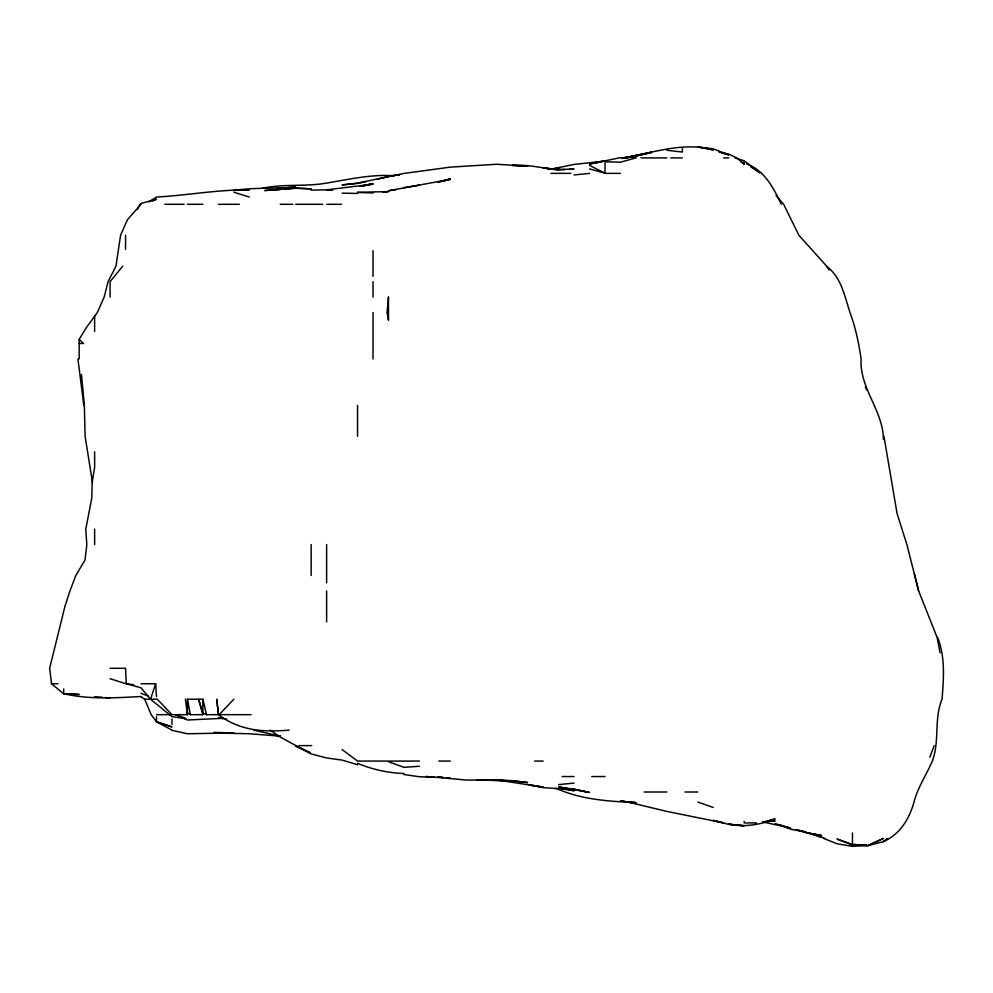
<?xml version="1.0" encoding="UTF-8"?>
<svg xmlns="http://www.w3.org/2000/svg" width="993" height="993" viewBox="0 0 993 993"><rect width="100%" height="100%" fill="white"/><g stroke="black" fill="none" stroke-linecap="round" stroke-linejoin="round"><path stroke-width="1.49" d="M141.031 683.743L155.653 683.743L150.526 699.209L171.963 716.648L186.026 718.659M929.808 757.2L934.239 745.606M137.419 209.449L140.001 204.297M79.167 358.957L79.167 339.37L86.093 328.025L97.314 312.559L104.153 297.093L108.076 281.627L115.982 266.161L120.587 235.229L127.414 219.763L141.031 204.297M122.722 266.161L110.099 281.627L110.099 297.093M289.149 730.14C262.897 732.288 240.107 730.798 218.361 714.675L216.772 699.209L218.361 713.582L219.18 714.675L233.827 699.209M149.012 201.864L156.497 197.024C187.503 195.373 218.137 189.489 249.293 189.874L241.56 190.147M866.392 845.242L854.017 844.546L867.944 845.614L883.41 838.402L867.944 845.589L852.478 845.055L837.012 839.023L851.075 843.963M152.289 201.132L156.497 199.221L141.031 203.478M443.325 181.16L450.35 178.777L437.702 182.203M635.954 157.899L620.488 162.194L605.022 161.785L605.022 173.216L589.557 168.884M867.944 845.589L883.41 841.679L887.866 838.402L883.41 841.605C900.328 834.244 909.973 817.971 914.342 800.706C918.302 786.655 926.606 774.403 932.34 761.072C939.85 741.15 933.755 719.155 942.034 699.209C943.685 678.616 945.423 656.944 937.566 637.345M377.241 179.237L388.486 176.555M437.702 182.302L450.35 179.336L388.486 190.768L396.083 189.551M635.954 156.038L651.42 152.488L630.021 157.266L635.954 156.038L623.17 157.899L628.854 157.539M558.625 167.904L550.184 169.356L574.091 164.404L600.802 161.561M361.775 186.15L373.02 183.631L360.372 186.212M769.525 820.144L775.148 818.915C760.452 824.749 744.365 827.479 728.75 824.091L744.216 825.791L728.75 824.389L713.284 820.392L723.76 822.936L666.886 811.418L627.514 801.947M262.301 188.298C283.464 183.655 305.285 186.858 326.623 183.072C348.878 179.41 371.481 174.085 394.109 175.773M651.42 152.165L621.668 158.371C651.768 153.307 682.774 141.229 713.284 149.98L697.818 146.939L713.284 148.813L728.75 154.896L721.712 153.034M635.954 155.479L621.755 158.371M358.969 183.122L365.995 181.682M624.423 158.359L627.055 157.899M360.372 186.312L373.02 184.152L326.623 189.849L311.157 190.122M389.901 176.32L394.109 175.637M396.927 175.178L399.745 174.718M403.952 187.627L419.418 185.17M388.486 176.183L399.745 174.619M600.802 162.008L589.557 163.423L605.022 160.829L589.557 164.081L619.222 157.899L635.954 157.093L631.697 157.366M284.581 189.129L295.691 188.285L311.132 188.831L295.691 188.136L264.759 190.532L280.225 189.589M574.091 174.942L589.557 173.365M357.554 183.407L342.089 184.934L357.554 183.109L403.952 173.44L450.35 167.134L496.748 164.242L527.693 166.253L512.227 165.459C529.977 163.758 547.292 170.138 564.806 169.629M558.625 784.594L574.091 783.092M762.487 822.055L775.148 820.863L765.864 821.174M382.864 192.108L388.486 191.612L357.554 192.282M554.404 169.257L558.625 168.897L547.788 169.145M419.418 766.261L403.952 767.341L388.486 761.73M141.031 696.49C115.312 697.942 88.948 699.606 63.701 693.685L79.167 694.455L63.701 693.884L51.549 683.743L49.65 668.277L64.917 606.413L69.957 590.947L75.828 575.481L85.026 560.015L86.813 544.549L85.77 529.083L91.79 498.151L92.138 482.685L94.633 467.529L94.633 451.753M569.448 169.344L574.091 169.058L558.625 169.48L543.159 167.916L558.625 170.113M238.469 190.246L233.827 190.42C254.394 187.342 275.086 188.782 295.691 187.069L277.134 188.397M214.14 732.4L233.827 732.921L187.429 733.753L171.963 730.327M640.944 157.899L666.886 157.899M670.747 157.899L682.352 157.899M723.624 157.899L728.75 157.899M550.916 173.365L570.776 173.365M605.209 173.365L620.488 173.365M164.838 204.297L184.127 204.297M187.429 204.297L202.895 204.297M218.361 204.297L239.338 204.297M280.225 204.297L292.873 204.297M295.691 204.297L322.812 204.297M326.623 204.297L341.58 204.297M79.167 343.491L83.561 343.491L79.167 339.37M110.099 668.277L125.565 668.277L126.297 683.743L141.031 687.826L150.526 699.209L156.497 699.209M51.549 683.743L57.979 683.743M141.031 696.838L144.705 699.209L149.794 699.209M157.254 699.209L171.963 714.675L187.429 714.675L187.429 699.209L202.895 699.209L206.482 714.675L218.361 714.675L218.361 713.582M156.497 714.675L170.635 714.675M187.429 712.924L190.358 714.675L202.895 714.675L202.895 699.209M219.18 714.675L251.08 714.675M298.893 745.606L311.752 745.606M387.493 761.072L357.554 761.072L342.089 749.566M388.486 761.072L419.418 761.072M438.782 761.072L450.35 761.072M534.619 761.072L543.159 761.072M562.162 776.538L574.091 776.538M591.704 776.538L605.022 776.538M644.246 792.004L666.886 792.004M684.971 792.004L697.818 792.004M756.492 822.936L744.216 822.936L744.216 821.31M490.567 780.001L512.227 780.622L527.693 782.558L512.227 780.87L477.074 779.977M223.003 718.299L187.429 720.012L175.724 714.675L184.835 717.939M342.089 193.138L357.554 193.461M485.925 780.001L512.227 781.032L498.3 780.039M434.884 777.147L419.418 776.762L403.952 774.528M357.554 192.493L373.02 192.977M223.003 718.076L218.361 717.927L226.801 719.131M218.361 733.07L249.293 733.74L280.225 736.161L276.004 735.391M430.317 776.849L425.761 776.538L450.35 778.425L447.545 778.078M854.017 844.571L866.392 845.477L852.478 846.334L837.012 843.789L823.644 838.402M94.633 696.676L102.366 697.285M105.457 697.533L110.099 697.905M478.477 780.014L496.748 780.15L465.816 780.039L446.142 778.09M565.65 789.001L574.091 789.857L543.159 787.61L529.095 784.88M624.696 801.326L620.488 800.867L635.954 803.411L627.514 801.761M628.917 801.785L635.954 802.555C608.734 801.388 580.93 799.663 555.807 788.181M666.886 150.291L682.352 152.016L682.352 147.808M496.748 779.927L543.159 787.089L530.498 785.066M439.105 777.06L443.325 777.569L437.702 776.923M126.297 683.743L133.67 684.81M574.091 789.212L558.625 786.965L589.557 792.439L574.091 789.212L587.099 792.004M562.832 788.963L574.091 790.788L567.053 789.087M762.686 821.906L790.614 828.038L779.368 824.699M253.625 730.14L280.225 736.086M718.907 152.016L728.75 154.101L736.732 157.899L744.216 164.093L744.216 160.829L735.118 157.899M796.237 829.577L806.08 832.047L790.614 829.18L775.148 823.445M796.237 829.8L806.08 832.668L821.546 835.485L806.08 832.531L821.546 837.496M357.554 764.722L342.089 760.092L326.623 757.944L311.157 753.91L280.225 737.079L270.319 730.14M233.827 192.183L249.293 197.061M110.099 678.691L125.565 683.631M156.497 716.71L156.497 721.861L171.963 726.938L156.497 721.737L151.197 714.675L144.705 699.209M697.818 802.059L713.284 807.47M814.508 834.368L824.773 838.402M141.031 693.288L148.056 695.981M206.482 714.675L202.895 713.284L198.588 699.209L202.895 714.675M295.691 746.302L309.754 752.62M295.691 745.606L309.866 752.62M589.557 165.421L605.022 173.216M156.497 721.737L171.963 730.14M746.786 163.982C764.585 170.424 773.696 188.211 781.23 204.297M750.658 166.774L759.682 172.745L744.216 160.829M740.803 161.772L744.216 164.093M826.486 266.161C841.443 277.37 844.509 295.964 850.008 312.559C855.544 327.529 858.808 343.193 861.105 358.957C859.392 388.337 883.236 410.655 883.41 439.378M776.092 195.534L783.651 204.297L798.844 235.229L826.648 266.161L829.13 270.022M865.424 387.071L866.69 389.889M883.956 436.287L897.089 513.617L906.882 544.549L918.649 590.947L937.057 637.345L940.073 652.811M918.649 590.947L914.342 573.768M187.429 699.209L190.358 714.675M83.797 405.355L77.926 358.957M185.406 699.209L187.429 714.675M92.523 482.685L85.1 436.287L84.343 405.355L81.463 374.423M155.653 683.743L156.497 696.515M852.478 832.941L852.478 844M373.02 250.695L373.02 276.339M373.02 281.627L373.02 297.093M373.02 312.559L373.02 358.957M357.554 405.355L357.554 436.287M326.623 544.549L326.623 582.792M326.623 590.947L326.623 621.879M311.157 544.549L311.157 575.481M171.963 718.969L171.963 724.518M125.565 235.229L125.565 249.417M94.633 316.184L94.633 331.463M94.633 529.083L94.633 544.549M63.701 688.931L63.701 693.884M403.952 773.51A133.757 133.757 0 0 1 357.554 763.344M388.486 297.093L387.034 312.559L388.486 320.243L388.486 297.093M332.816 189.7L326.623 189.75L332.816 189.75"/></g></svg>
